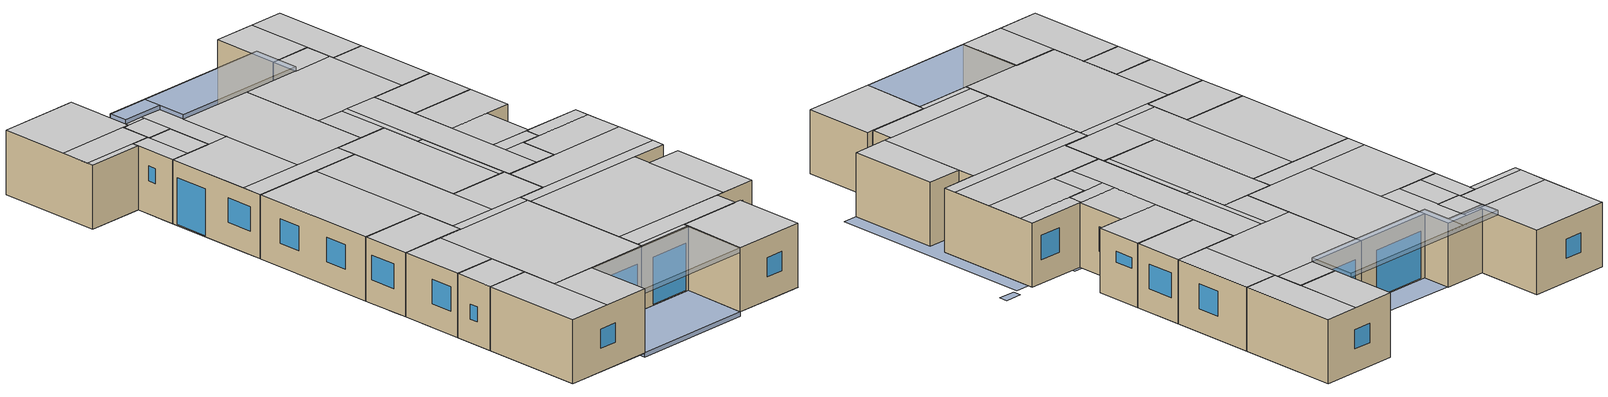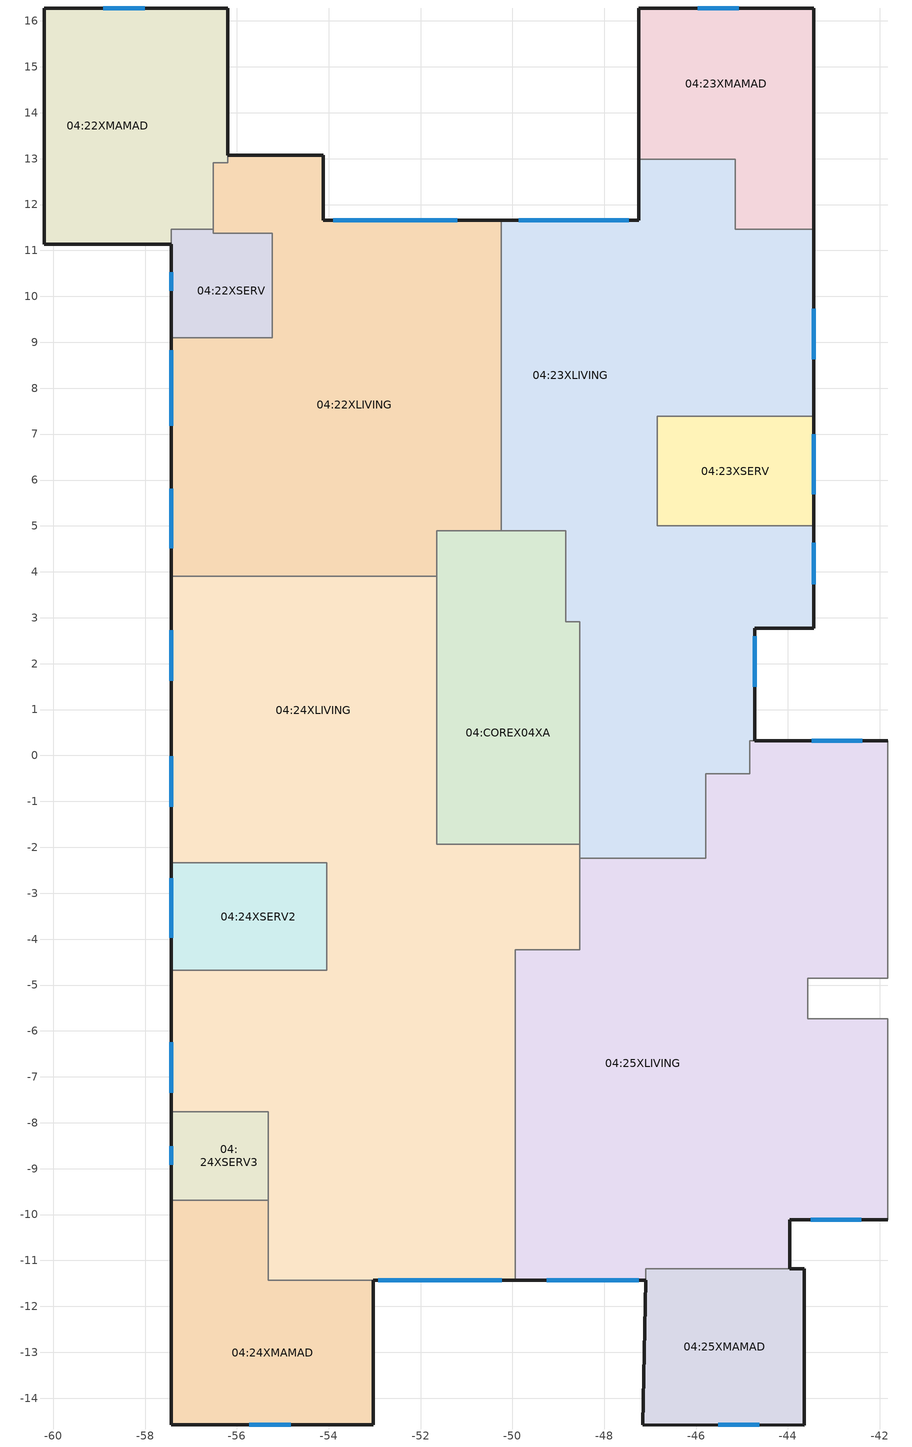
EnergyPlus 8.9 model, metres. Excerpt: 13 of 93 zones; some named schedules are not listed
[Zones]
04:22XMAMAD
 floor adiabatic (0_IntFloor_U=2.126): -56.2,12.9 -56.51,12.9 -56.51,16.28 -56.2,16.28 z9; -56.51,11.46 -57.43,11.46 -57.43,16.28 -56.51,16.28 z9; -57.43,11.14 -60.2,11.14 -60.2,16.28 -57.43,16.28 z9
 wall outside (0_ExtWall MMD plaster 400 6cm - Int_Insulation_U=1.28): -56.2,13.07 -56.2,16.28 -60.2,16.28 -60.2,11.14 -57.43,11.14 z9:12
 wall to 04:22XLIVING (0_IntPartition 20cm concrete_U=2.516): -56.51,11.46 -56.51,12.9 -56.2,12.9 -56.2,13.07 z9:12
 wall to 04:22XSERV (0_IntPartition 20cm concrete_U=2.516): -57.43,11.14 -57.43,11.46 -56.51,11.46 z9:12
 window (_6mm - 1001): -58.01,16.28 -58.91,16.28 z10.1:11
 ceiling to 05:29XMAMAD (0_IntFloor_U=2.126_Reversed): -60.2,11.14 -57.43,11.14 -57.43,11.46 -60.2,11.46 z12; -60.2,11.46 -56.51,11.46 -56.51,12.9 -60.2,12.9 z12; -60.2,12.9 -56.2,12.9 -56.2,16.28 -60.2,16.28 z12
04:22XLIVING
 floor outside (0_ExtFloor 4cm polyash_U=1.009): -54.12,13.02 -56.2,13.07 -54.12,13.07 z9; -57.03,4.83 -57.43,4.83 -57.43,8.82 -57.03,8.82 z9; -57.03,3.9 -57.43,3.9 -57.43,3.98 -57.03,3.98 z9
 floor adiabatic (0_IntFloor_U=2.126): -57.03,3.98 -57.43,3.98 -57.43,4.83 -57.03,4.83 z9; -55.23,3.9 -57.03,3.9 -57.03,8.82 -55.23,8.82 z9; -55.23,8.82 -57.43,8.82 -57.43,9.1 -55.23,9.1 z9; -50.24,4.9 -51.65,4.9 -51.65,11.37 -50.24,11.37 z9; -51.65,3.9 -55.23,3.9 -55.23,11.37 -51.65,11.37 z9; -56.2,11.37 -56.51,11.37 -56.51,12.9 -56.2,12.9 z9; -54.12,11.66 -56.2,11.66 -56.2,13.07 -54.12,13.02 z9; -50.24,11.37 -56.2,11.37 -56.2,11.66 -50.24,11.66 z9
 wall outside (0_ExtWall Pumice 22cm_U=0.916): -57.43,9.1 -57.43,3.9 / -50.24,11.66 -54.12,11.66 -54.12,13.07 -56.2,13.07 z9:12
 wall to 04:22XSERV (0_IntPartition 20cm concrete_U=2.516): -56.51,11.46 -56.51,11.37 -55.23,11.37 -55.23,9.1 -57.43,9.1 z9:12
 wall to 04:24XLIVING (0_IntPartition 20cm concrete_U=2.516): -57.43,3.9 -51.65,3.9 z9:12
 wall to 04:COREX04XA (0_SemiExposedWall ThermalPlaster200 2.5cm_U=1.387): -51.65,3.9 -51.65,4.9 -50.24,4.9 z9:12
 wall to 04:23XLIVING (0_IntPartition 20cm concrete_U=2.516): -50.24,4.9 -50.24,11.66 z9:12
 window (6+12+6 - 1002): -57.43,8.83 -57.43,7.18 / -51.2,11.66 -53.9,11.66 z9.05:11.25
 window (6+6+6 - 1003): -57.43,5.81 -57.43,4.51 z10.1:11.25
 ceiling to 05:29XLIVING (0_IntFloor_U=2.126_Reversed): -57.43,3.9 -51.65,3.9 -51.65,4.9 -57.43,4.9 z12; -54.12,4.9 -50.24,4.9 -50.24,11.66 -54.12,11.66 z12; -56.2,12.9 -55.23,12.9 -55.23,13.07 -56.2,13.07 z12; -56.51,11.37 -55.23,11.37 -55.23,12.9 -56.51,12.9 z12; -55.23,9.1 -54.12,9.1 -54.12,13.07 -55.23,13.07 z12; -57.43,4.9 -54.12,4.9 -54.12,9.1 -57.43,9.1 z12
04:22XSERV
 floor outside (0_ExtFloor 4cm polyash_U=1.009): -57.03,9.27 -57.43,9.27 -57.43,11.14 -57.03,11.14 z9
 floor adiabatic (0_IntFloor_U=2.126): -57.03,9.1 -57.43,9.1 -57.43,9.27 -57.03,9.27 z9; -55.23,9.1 -57.03,9.1 -57.03,11.14 -55.23,11.14 z9; -56.51,11.37 -57.43,11.37 -57.43,11.46 -56.51,11.46 z9; -55.23,11.14 -57.43,11.14 -57.43,11.37 -55.23,11.37 z9
 wall outside (0_ExtWall Pumice 22cm_U=0.916): -57.43,11.14 -57.43,9.1 z9:12
 window (_6mm - 1001): -57.43,10.53 -57.43,10.13 z10.55:11.25
 ceiling to 05:29XSERV (0_IntFloor_U=2.126_Reversed): -56.51,9.1 -55.23,9.1 -55.23,11.37 -56.51,11.37 z12; -57.43,9.1 -56.51,9.1 -56.51,11.46 -57.43,11.46 z12
04:24XLIVING
 floor outside (0_ExtFloor 4cm polyash_U=1.009): -57.03,-1.65 -57.43,-1.65 -57.43,3.9 -57.03,3.9 z9; -57.03,-5.42 -57.43,-5.42 -57.43,-4.68 -57.03,-4.68 z9; -57.03,-6.43 -57.43,-6.43 -57.43,-5.7 -57.03,-5.7 z9; -57.03,-7.76 -57.43,-7.76 -57.43,-7.28 -57.03,-7.28 z9; -49.94,-11.43 -53.03,-11.43 -53.03,-11.18 -49.94,-11.18 z9
 floor adiabatic (0_IntFloor_U=2.126): -57.03,-5.7 -57.43,-5.7 -57.43,-5.42 -57.03,-5.42 z9; -57.03,-7.28 -57.43,-7.28 -57.43,-6.43 -57.03,-6.43 z9; -54.04,-11.43 -55.32,-11.43 -55.32,-7.76 -54.04,-7.76 z9; -54.04,-7.76 -57.03,-7.76 -57.03,-4.68 -54.04,-4.68 z9; -48.53,-4.23 -49.94,-4.23 -49.94,-2.34 -48.53,-2.34 z9; -49.94,-11.18 -53.03,-11.18 -53.03,-2.34 -49.94,-2.34 z9; -53.03,-11.43 -54.04,-11.43 -54.04,-2.34 -53.03,-2.34 z9; -57.03,-2.34 -57.43,-2.34 -57.43,-1.65 -57.03,-1.65 z9; -51.65,-1.93 -57.03,-1.93 -57.03,3.9 -51.65,3.9 z9; -48.53,-2.34 -57.03,-2.34 -57.03,-1.93 -48.53,-1.93 z9
 wall outside (0_ExtWall Pumice 22cm_U=0.916): -57.43,3.9 -57.43,-2.34 / -57.43,-4.68 -57.43,-7.76 / -53.03,-11.43 -49.94,-11.43 z9:12
 wall to 04:23XLIVING (0_IntPartition 20cm concrete_U=2.516_Rev): -48.53,-2.24 -48.53,-1.93 z9:12
 wall to 04:COREX04XA (0_SemiExposedWall ThermalPlaster200 2.5cm_U=1.387): -48.53,-1.93 -51.65,-1.93 -51.65,3.9 z9:12
 wall to 04:24XSERV2 (0_IntPartition 20cm concrete_U=2.516): -57.43,-2.34 -54.04,-2.34 -54.04,-4.68 -57.43,-4.68 z9:12
 wall to 04:24XSERV3 (0_IntPartition 20cm concrete_U=2.516): -57.43,-7.76 -55.32,-7.76 -55.32,-9.69 z9:12
 wall to 04:24XMAMAD (0_IntPartition 20cm concrete_U=2.516): -55.32,-9.69 -55.32,-11.43 -53.03,-11.43 z9:12
 wall to 04:25XLIVING (0_IntPartition 20cm concrete_U=2.516): -49.94,-11.43 -49.94,-4.23 -48.53,-4.23 -48.53,-2.24 z9:12
 window (6+6+6 - 1003): -57.43,2.73 -57.43,1.63 / -57.43,-0.02 -57.43,-1.12 / -57.43,-6.25 -57.43,-7.35 z10.1:11.25
 window (6+12+6 - 1002): -52.92,-11.43 -50.23,-11.43 z9.05:11.25
 ceiling to 05:31XLIVING (0_IntFloor_U=2.126_Reversed): -57.43,-7.76 -55.32,-7.76 -55.32,-4.68 -57.43,-4.68 z12; -54.04,-4.68 -49.94,-4.68 -49.94,-4.23 -54.04,-4.23 z12; -55.32,-11.43 -49.94,-11.43 -49.94,-4.68 -55.32,-4.68 z12; -51.65,-4.23 -48.53,-4.23 -48.53,-1.93 -51.65,-1.93 z12; -57.43,-2.34 -54.04,-2.34 -54.04,3.9 -57.43,3.9 z12; -54.04,-4.23 -51.65,-4.23 -51.65,3.9 -54.04,3.9 z12
04:COREX04XA
 floor adiabatic (0_IntFloor_U=2.126): -48.83,2.91 -51.65,2.91 -51.65,4.9 -48.83,4.9 z9; -48.53,-1.93 -51.65,-1.93 -51.65,2.91 -48.53,2.91 z9
 wall to 04:23XLIVING (0_SemiExposedWall ThermalPlaster200 2.5cm_U=1.387_Rev): -48.53,-1.93 -48.53,2.91 -48.83,2.91 -48.83,4.9 -50.24,4.9 z9:12
 ceiling to 05:COREX05XA (0_IntFloor_U=2.126_Reversed): -48.83,-1.93 -48.53,-1.93 -48.53,2.91 -48.83,2.91 z12; -51.65,-1.93 -48.83,-1.93 -48.83,4.9 -51.65,4.9 z12
04:23XLIVING
 floor outside (0_ExtFloor 4cm polyash_U=1.009): -43.84,2.78 -44.72,2.78 -44.72,3.18 -43.84,3.18 z9; -44.72,0.49 -45.11,0.49 -45.11,3.18 -44.72,3.18 z9
 floor adiabatic (0_IntFloor_U=2.126): -44.72,0.32 -44.83,0.32 -44.83,0.49 -44.72,0.49 z9; -45.11,0.49 -45.79,0.49 -45.79,2.91 -45.11,2.91 z9; -44.83,-0.4 -45.79,-0.4 -45.79,0.49 -44.83,0.49 z9; -45.79,-2.24 -48.53,-2.24 -48.53,2.91 -45.79,2.91 z9; -43.44,2.78 -43.84,2.78 -43.84,2.91 -43.44,2.91 z9; -43.44,2.91 -43.84,2.91 -43.84,3.18 -43.44,3.18 z9; -43.44,3.18 -45.11,3.18 -45.11,4.9 -43.44,4.9 z9; -45.11,2.91 -48.83,2.91 -48.83,4.9 -45.11,4.9 z9; -47.24,4.9 -50.24,4.9 -50.24,11.66 -47.24,11.66 z9; -45.14,11.46 -47.24,11.46 -47.24,12.99 -45.14,12.99 z9; -43.44,7.39 -46.84,7.39 -46.83,11.46 -43.44,11.46 z9; -46.85,5 -47.24,5 -47.24,11.46 -46.83,11.46 z9; -43.44,4.9 -47.24,4.9 -47.24,5 -43.44,5 z9
 wall outside (0_ExtWall Pumice 22cm_U=0.916): -47.24,12.99 -47.24,11.66 -50.24,11.66 / -44.72,0.32 -44.72,2.78 -43.44,2.78 -43.44,5 / -43.44,7.39 -43.44,11.46 z9:12
 wall to 04:23XMAMAD (0_IntPartition 20cm concrete_U=2.516_Rev): -43.44,11.46 -45.14,11.46 -45.14,12.99 -47.24,12.99 z9:12
 wall to 04:25XLIVING (0_IntPartition 20cm concrete_U=2.516): -48.53,-2.24 -45.79,-2.24 -45.79,-0.4 -44.83,-0.4 -44.83,0.32 -44.72,0.32 z9:12
 wall to 04:23XSERV (0_IntPartition 20cm concrete_U=2.516): -43.44,5 -46.85,5 -46.84,7.39 -43.44,7.39 z9:12
 window (6+12+6 - 1002): -47.47,11.66 -49.86,11.66 z9.05:11.25
 window (6+6+6 - 1003): -44.72,1.5 -44.72,2.6 / -43.44,8.63 -43.44,9.73 z10.1:11.25
 window (_6mm - 1001): -43.44,3.73 -43.44,4.63 z10.72:11.22
 ceiling to 05:30XLIVING (0_IntFloor_U=2.126_Reversed): -46.87,-2.24 -45.79,-2.24 -45.79,-0.4 -46.86,-0.4 z12; -46.86,-0.4 -44.83,-0.4 -44.83,0.32 -46.86,0.33 z12; -46.86,0.33 -44.72,0.32 -44.72,2.78 -46.85,2.78 z12; -46.85,2.78 -43.44,2.78 -43.44,5 -46.85,5 z12; -50.24,4.9 -48.83,4.9 -48.83,7.39 -50.24,7.39 z12; -48.83,2.91 -48.53,2.91 -48.53,7.39 -48.83,7.39 z12; -48.53,-2.24 -46.87,-2.24 -46.84,7.39 -48.53,7.39 z12; -45.14,7.39 -43.44,7.39 -43.44,11.46 -45.14,11.46 z12; -47.24,11.66 -45.14,11.66 -45.14,12.99 -47.24,12.99 z12; -50.24,7.39 -45.14,7.39 -45.14,11.66 -50.24,11.66 z12
04:23XMAMAD
 floor adiabatic (0_IntFloor_U=2.126): -43.44,11.46 -45.14,11.46 -45.14,12.99 -43.44,12.99 z9; -43.44,12.99 -47.24,12.99 -47.24,16.27 -43.44,16.27 z9
 wall outside (0_ExtWall MMD plaster 400 6cm - Int_Insulation_U=1.28): -43.44,11.46 -43.44,16.27 -47.24,16.27 -47.24,12.99 z9:12
 window (_6mm - 1001): -45.07,16.27 -45.97,16.27 z10.1:11
 ceiling to 05:30XMAMAD (0_IntFloor_U=2.126_Reversed): -47.24,12.99 -45.14,12.99 -45.14,16.27 -47.24,16.27 z12; -45.14,11.46 -43.44,11.46 -43.44,16.27 -45.14,16.27 z12
04:25XLIVING
 floor outside (0_ExtFloor 4cm polyash_U=1.009): -41.82,0.09 -44.26,0.09 -44.26,0.32 -41.82,0.32 z9; -47.09,-11.43 -49.94,-11.43 -49.94,-11.18 -47.09,-11.18 z9
 floor adiabatic (0_IntFloor_U=2.126): -48.53,-11.18 -49.94,-11.18 -49.94,-4.23 -48.53,-4.23 z9; -45.79,-11.18 -48.53,-11.18 -48.53,-2.24 -45.79,-2.24 z9; -44.26,0.09 -44.83,0.09 -44.83,0.32 -44.26,0.32 z9; -41.82,-4.85 -43.57,-4.85 -43.57,0.09 -41.82,0.09 z9; -43.57,-5.73 -43.96,-5.73 -43.96,0.09 -43.57,0.09 z9; -41.82,-10.11 -43.96,-10.11 -43.96,-5.73 -41.82,-5.73 z9; -44.83,-11.18 -45.79,-11.18 -45.79,-0.4 -44.83,-0.4 z9; -43.96,-11.18 -44.83,-11.18 -44.83,0.09 -43.96,0.09 z9
 wall outside (0_ExtWall Pumice 22cm_U=0.916): -41.82,0.32 -44.72,0.32 / -49.94,-11.43 -47.09,-11.43 / -43.96,-11.18 -43.96,-10.11 -41.82,-10.11 z9:12
 wall to 04:26XLIVING (0_IntPartition 20cm concrete_U=2.516): -41.82,-4.85 -41.82,0.32 / -41.82,-10.11 -41.82,-5.73 z9:12
 wall to 04:25XMAMAD (0_IntPartition 20cm concrete_U=2.516): -47.09,-11.43 -47.09,-11.18 -43.96,-11.18 z9:12
 wall to 04:COREX04XB (0_SemiExposedWall ThermalPlaster200 2.5cm_U=1.387): -41.82,-5.73 -43.57,-5.73 -43.57,-4.85 -41.82,-4.85 z9:12
 window (6+6+6 - 1003): -42.38,0.32 -43.48,0.32 / -43.5,-10.11 -42.4,-10.11 z10.1:11.25
 window (6+12+6 - 1002): -49.25,-11.43 -47.25,-11.43 z9.05:11.25
 ceiling to 05:32XLIVING (0_IntFloor_U=2.126_Reversed): -43.57,-10.11 -41.82,-10.11 -41.82,-5.73 -43.57,-5.73 z12; -49.94,-11.43 -47.09,-11.43 -47.09,-11.18 -49.94,-11.18 z12; -49.94,-11.18 -43.96,-11.18 -43.96,-10.11 -49.94,-10.11 z12; -49.94,-10.11 -43.57,-10.11 -43.57,-4.85 -49.94,-4.85 z12; -44.83,-0.4 -41.82,-0.4 -41.82,0.32 -44.83,0.32 z12; -45.79,-2.24 -41.82,-2.24 -41.82,-0.4 -45.79,-0.4 z12; -48.53,-4.23 -41.82,-4.23 -41.82,-2.24 -48.53,-2.24 z12; -49.94,-4.85 -41.82,-4.85 -41.82,-4.23 -49.94,-4.23 z12
04:23XSERV
 floor adiabatic (0_IntFloor_U=2.126): -43.44,5 -46.85,5 -46.84,7.39 -43.44,7.39 z9
 wall outside (0_ExtWall Pumice 22cm_U=0.916): -43.44,5 -43.44,7.39 z9:12
 window (6+6+6 - 1003): -43.44,5.69 -43.44,6.99 z10.1:11.25
 ceiling to 05:30XSERV (0_IntFloor_U=2.126_Reversed): -46.85,5 -43.44,5 -43.44,7.39 -46.84,7.39 z12
04:24XSERV2
 floor outside (0_ExtFloor 4cm polyash_U=1.009): -57.03,-3.69 -57.43,-3.69 -57.43,-2.35 -57.03,-2.35 z9; -57.03,-4.68 -57.43,-4.68 -57.43,-4.05 -57.03,-4.05 z9
 floor adiabatic (0_IntFloor_U=2.126): -57.03,-4.05 -57.43,-4.05 -57.43,-3.69 -57.03,-3.69 z9; -54.04,-4.68 -57.03,-4.68 -57.03,-2.35 -54.04,-2.35 z9; -54.04,-2.35 -57.43,-2.35 -57.43,-2.34 -54.04,-2.34 z9
 wall outside (0_ExtWall Pumice 22cm_U=0.916): -57.43,-2.34 -57.43,-4.68 z9:12
 window (6+6+6 - 1003): -57.43,-2.67 -57.43,-3.97 z10.1:11.25
 ceiling to 05:31XSERV2 (0_IntFloor_U=2.126_Reversed): -57.43,-4.68 -54.04,-4.68 -54.04,-2.34 -57.43,-2.34 z12
04:24XSERV3
 floor outside (0_ExtFloor 4cm polyash_U=1.009): -57.03,-8.58 -57.43,-8.58 -57.43,-7.76 -57.03,-7.76 z9
 floor adiabatic (0_IntFloor_U=2.126): -57.03,-9.69 -57.43,-9.69 -57.43,-8.58 -57.03,-8.58 z9; -55.32,-9.69 -57.03,-9.69 -57.03,-7.76 -55.32,-7.76 z9
 wall outside (0_ExtWall Pumice 22cm_U=0.916): -57.43,-7.76 -57.43,-9.69 z9:12
 wall to 04:24XMAMAD (0_IntPartition 20cm concrete_U=2.516): -57.43,-9.69 -55.32,-9.69 z9:12
 window (_6mm - 1001): -57.43,-8.51 -57.43,-8.91 z10.1:10.8
 ceiling to 05:31XSERV1 (0_IntFloor_U=2.126_Reversed): -57.43,-9.69 -55.32,-9.69 -55.32,-7.76 -57.43,-7.76 z12
04:24XMAMAD
 floor adiabatic (0_IntFloor_U=2.126): -55.32,-11.43 -57.43,-11.43 -57.43,-9.69 -55.32,-9.69 z9; -53.03,-14.58 -57.43,-14.58 -57.43,-11.43 -53.03,-11.43 z9
 wall outside (0_ExtWall MMD plaster 400 6cm - Int_Insulation_U=1.28): -57.43,-9.69 -57.43,-14.58 -53.03,-14.58 -53.03,-11.43 z9:12
 window (_6mm - 1001): -55.73,-14.58 -54.83,-14.58 z10.1:11
 ceiling to 05:31XMAMAD (0_IntFloor_U=2.126_Reversed): -55.32,-14.58 -53.03,-14.58 -53.03,-11.43 -55.32,-11.43 z12; -57.43,-14.58 -55.32,-14.58 -55.32,-9.69 -57.43,-9.69 z12
04:25XMAMAD
 floor adiabatic (0_IntFloor_U=2.126): -43.64,-14.58 -47.16,-14.58 -47.09,-11.18 -43.64,-11.18 z9
 wall outside (0_ExtWall MMD plaster 400 6cm - Int_Insulation_U=1.28): -47.09,-11.43 -47.16,-14.58 -43.64,-14.58 -43.64,-11.18 -43.96,-11.18 z9:12
 window (_6mm - 1001): -45.52,-14.58 -44.62,-14.58 z10.1:11
 ceiling to 05:32XMAMAD (0_IntFloor_U=2.126_Reversed): -47.16,-14.58 -43.64,-14.58 -43.64,-11.18 -47.09,-11.18 z12
shading: -53.03,-14.58 -47.16,-14.58 / -47.16,-14.58 -47.09,-11.43 / -47.09,-11.43 -53.03,-11.43 / -53.03,-11.43 -53.03,-14.58 z11.8:12; -56.2,13.07 -54.12,13.07 / -54.12,13.07 -54.12,11.66 / -54.12,11.66 -47.24,11.66 / -47.24,11.66 -47.24,13.96 / -47.24,13.96 -56.2,13.96 / -56.2,13.96 -56.2,13.07 z12:12.2; -53.03,-14.58 -47.16,-14.58 / -47.16,-14.58 -47.09,-11.43 / -47.09,-11.43 -53.03,-11.43 / -53.03,-11.43 -53.03,-14.58 z8.8:9; -53.03,-14.58 -47.16,-14.58 -47.09,-11.43 -53.03,-11.43 z12; -47.16,-14.58 -53.03,-14.58 -53.03,-11.43 -47.09,-11.43 z11.8; -47.24,11.66 -54.12,11.66 -54.12,13.07 -47.24,13.07 z12; -47.24,13.07 -56.2,13.07 -56.2,13.96 -47.24,13.96 z12; -56.2,13.07 -54.12,13.07 -54.12,13.96 -56.2,13.96 z12.2; -54.12,11.66 -47.24,11.66 -47.24,13.96 -54.12,13.96 z12.2; -47.24,12.87 -43.44,12.79 -43.44,16.27 -47.24,16.27 z9; -43.96,-14.59 -43.84,-14.59 -43.84,-11.18 -43.96,-11.18 z9; -44.26,-14.59 -43.96,-14.59 -43.96,-10.11 -44.26,-10.11 z9; -44.26,-10.11 -43.84,-10.11 -43.84,0.09 -44.26,0.09 z9; -45.11,-14.59 -44.26,-14.59 -44.26,0.49 -45.11,0.49 z9; -56.2,-14.59 -53.03,-14.59 -53.03,-11.18 -56.2,-11.18 z9; -56.2,-11.18 -47.09,-11.18 -46.79,3.18 -56.2,3.18 z9; -47.16,-14.58 -45.11,-14.59 -45.11,3.18 -46.79,3.18 z9; -56.2,3.18 -43.84,3.18 -43.84,12.8 -56.2,13.07 z9; -43.84,-14.59 -43.64,-14.59 -43.64,-11.18 -43.84,-11.18 z9; -43.84,2.78 -43.44,2.78 -43.44,12.79 -43.84,12.8 z9; -40.92,0.09 -40.07,0.09 -40.07,0.49 -40.92,0.49 z9; -43.84,-10.11 -41.11,-10.11 -41.11,0.09 -43.84,0.09 z9; -60.2,11.14 -57.03,11.14 -57.03,16.28 -60.2,16.28 z9; -57.43,-7.28 -57.03,-7.28 -57.03,-6.43 -57.43,-6.43 z9; -57.43,-5.7 -57.03,-5.7 -57.03,-5.42 -57.43,-5.42 z9; -57.43,-4.05 -57.03,-4.05 -57.03,-3.69 -57.43,-3.69 z9; -57.43,-2.35 -57.03,-2.35 -57.03,-1.65 -57.43,-1.65 z9; -57.43,3.98 -57.03,3.98 -57.03,4.83 -57.43,4.83 z9; -57.43,8.82 -57.03,8.82 -57.03,9.27 -57.43,9.27 z9; -57.03,-8.58 -56.2,-8.58 -56.2,16.28 -57.03,16.28 z9; -57.43,-14.58 -56.2,-14.59 -56.2,-8.58 -57.43,-8.58 z9; -53.03,-14.58 -47.16,-14.58 -47.09,-11.43 -53.03,-11.43 z9; -47.16,-14.58 -53.03,-14.58 -53.03,-11.43 -47.09,-11.43 z8.8
[Site:Location]
1 (01-01:31-12)  (01-01:31-12): Latitude=32; Longitude=34.9; Time Zone=2; Elevation {m}=49
[Site:GroundTemperature:BuildingSurface]
18, 18, 18, 18, 18, 18, 18, 18, 18, 18, 18, 18
[Site:GroundTemperature:Deep]
18, 18, 18, 18, 18, 18, 18, 18, 18, 18, 18, 18
[Site:GroundTemperature:Shallow]
18, 18, 18, 18, 18, 18, 18, 18, 18, 18, 18, 18
[Site:GroundTemperature:FCfactorMethod]
January FCfactorMethod ground temperature {C}=14.56; Februry FCfactorMethod ground temperature {C}=15.21; March FCfactorMethod ground temperature {C}=16.32; April FCfactorMethod ground temperature {C}=21.47; May FCfactorMethod ground temperature {C}=26.48; June FCfactorMethod ground temperature {C}=30.09; July FCfactorMethod ground temperature {C}=32.2; August FCfactorMethod ground temperature {C}=33.24; September FCfactorMethod ground temperature {C}=31.42; October FCfactorMethod ground temperature {C}=27.68; November FCfactorMethod ground temperature {C}=21.81; December FCfactorMethod ground temperature {C}=17.94
[Site:GroundReflectance]
0.2, 0.2, 0.2, 0.2, 0.2, 0.2, 0.2, 0.2, 0.2, 0.2, 0.2, 0.2
[Site:GroundReflectance:SnowModifier]
2, 2
[Building]
Rambam_15-17: North Axis=0; Terrain=City; Loads Convergence Tolerance=.04; Temperature Convergence Tolerance=.4; Solar Distribution=FullExterior; Maximum number of warmup days=25; Minimum number of warmup days=6
[Construction]
0_IntFloor_U=2.126: _1045 Ceramic porcelain_12.1_.02, _1045_Cemented Plaster_2.2_.02, _1045 Sand and gravel_10.1_.08, _1045_RegularConcrete_1.1.1_.2, _1045_IntTiah_Cement Lime Plaster_2.1_.02
0_IntFloor_U=2.126_Reversed: _1045_IntTiah_Cement Lime Plaster_2.1_.02, _1045_RegularConcrete_1.1.1_.2, _1045 Sand and gravel_10.1_.08, _1045_Cemented Plaster_2.2_.02, _1045 Ceramic porcelain_12.1_.02
0_IntPartition 20cm concrete_U=2.516; 0_IntPartition 20cm concrete_U=2.516_Rev: _1045_IntTiah_Cement Lime Plaster_2.1_.015, _1045_RegularConcrete_1.1.1_.2, _1045_IntTiah_Cement Lime Plaster_2.1_.015
0_ExtWall MMD plaster 400 6cm - Int_Insulation_U=1.28: _1045_Cemented Plaster_2.2_.01, _1045_RegularConcrete_1.1.1_.2, 0_Thermal plaster 400_.06, _1045_IntTiah_Cement Lime Plaster_2.1_.01
0_ExtFloor 4cm polyash_U=1.009: _1045_Cemented Plaster_2.2_.02, 0_polyash 200_.04, _1045_RegularConcrete_1.1.1_.2, _1045 Sand and gravel_10.1_.08, _1045_Cemented Plaster_2.2_.02, _1045 Ceramic porcelain_12.1_.01
0_ExtWall Pumice 22cm_U=0.916: _Block Pumice 22sm_.22
0_SemiExposedWall ThermalPlaster200 2.5cm_U=1.387: _1045 Thermal Plaster Polystyrene Aggregate 225_2.3_.025, _1045_RegularConcrete_1.1.1_.2, _1045_IntTiah_Cement Lime Plaster_2.1_.015
0_SemiExposedWall ThermalPlaster200 2.5cm_U=1.387_Rev: _1045_IntTiah_Cement Lime Plaster_2.1_.015, _1045_RegularConcrete_1.1.1_.2, _1045 Thermal Plaster Polystyrene Aggregate 225_2.3_.025
_6mm - 1001: 64
6+12+6 - 1002: Simple 6+12+6 - 1002
6+12+6 - 2002: 30003, Simple 6+12+6 - 1002
6+6+6 - 1003: Simple 6+6+6 - 1003
6+6+6 - 2003: 30003, Simple 6+6+6 - 1003
[WindowMaterial:Glazing]
64: Optical data type {SpectralAverage or Spectral}=SpectralAverage; Thickness {m}=.006; Solar transmittance at normal incidence=.79; Solar reflectance at normal incidence: front side=.075; Solar reflectance at normal incidence: back side=.075; Visible transmittance at normal incidence=0.881; Visible reflectance at normal incidence: front side=.081; Visible reflectance at normal incidence: back side=.081; IR transmittance at normal incidence=0; IR emissivity: front side=.84; IR emissivity: back side=.84; Conductivity {W/m-K}=1; Dirt Correction Factor for Solar and Visible Transmittance=1
[WindowMaterial:Shade]
30003: Solar transmittance=.15; Solar reflectance=.6; Visible transmittance=.15; Visible reflectance=.6; IR Thermal emissivity=.9; IR Thermal transmittance=.05; Thickness {m}=.001; Conductivity {W/m-K}=160; Shade-to-glass distance=.1; Shade top opening multiplier=0; Shade bottom opening multiplier=0; Shade left-side opening multiplier=0; Shade right-side opening multiplier=0; Air-flow permeability=0
[Material] Thermal Emittance=.9; Solar Absorptance=.4; Visible Absorptance=.4
Name | Roughness | Thickness {m} | Conductivity {w/m-K} | Density {kg/m3} | Specific Heat {J/kg-K}
_1045 Ceramic porcelain_12.1_.02 | Smooth | .02 | 1.3 | 2300 | 840
_1045_Cemented Plaster_2.2_.02 | Rough | .02 | 1 | 1800 | 1000
_1045 Sand and gravel_10.1_.08 | Rough | .08 | 2 | 1950 | 1045
_1045_RegularConcrete_1.1.1_.2 | MediumRough | .2 | 2 | 2400 | 1000
_1045_IntTiah_Cement Lime Plaster_2.1_.02 | Smooth | .02 | .8 | 1600 | 1000
_1045_IntTiah_Cement Lime Plaster_2.1_.015 | Smooth | .015 | .8 | 1600 | 1000
_1045_Cemented Plaster_2.2_.01 | Rough | .01 | 1 | 1800 | 1000
0_Thermal plaster 400_.06 | Rough | .06 | .129 | 400 | 1000
_1045_IntTiah_Cement Lime Plaster_2.1_.01 | Smooth | .01 | .8 | 1600 | 1000
0_polyash 200_.04 | Rough | .04 | .0698 | 200 | 1000
_1045 Ceramic porcelain_12.1_.01 | Smooth | .01 | 1.3 | 2300 | 840
_Block Pumice 22sm_.22 | MediumRough | .22 | .244 | 795 | 970
_1045 Thermal Plaster Polystyrene Aggregate 225_2.3_.025 | Rough | .025 | .073 | 225 | 1000
[WindowMaterial:SimpleGlazingSystem]
Name | U-value W/m2/K | Solar Heat Gain Coefficient | Visible Transmittance
Simple 6+12+6 - 1002 | 2.8 | .75 | .781
Simple 6+6+6 - 1003 | 3.2 | .8 | .801
[WindowProperty:ShadingControl] Shading type=ExteriorShade; Shading control type=OnIfScheduleAllows; Schedule=0_(2017) Residential Exterior Shading Schedule - Zone A-B; Shading control is scheduled=Yes; Glare control is active=No; Type of slat angle control=FixedSlatAngle; Setpoint 2=0
Name | Name of glazed construction with shading
1002 | 6+12+6 - 2002
1003 | 6+6+6 - 2003
[Zone] Relative North (to building)=0; Zone Type=1; Zone multiplier=1; Zone inside convection algorithm=TARP
Name | Zone volume | Floor Area | Part Of Total Floor Area
04:22XMAMAD | 52.4905 | 19.7333 | Yes
04:22XLIVING | 139.2946 | 52.3664 | Yes
04:23XMAMAD | 40.173 | 15.1026 | Yes
04:23XLIVING | 183.0162 | 68.8031 | Yes
04:22XSERV | 13.5269 | 5.0853 | Yes
04:COREX04XA | 62.0882 | 20.6961 | No
04:24XLIVING | 245.7628 | 92.392 | Yes
04:25XLIVING | 202.5436 | 76.1442 | Yes
04:24XSERV2 | 21.0791 | 7.9245 | Yes
04:24XSERV3 | 10.8542 | 4.0805 | Yes
04:24XMAMAD | 46.6634 | 17.5426 | Yes
04:25XMAMAD | 31.5322 | 11.8542 | Yes
04:23XSERV | 21.6306 | 8.1318 | Yes
[PEOPLE] Number of People SCHEDULE=0_Baseline Residential Occupancy Schedule; Number of People Calculation Method=People/Area; People per Zone Floor Area=.04; radiant fraction=.3; User Specified Sensible Fraction=AutoCalculate; CO2 generation rate per unit of activity level (units m3/s-W=3.82e-08; Enable ASHRAE 55 comfort warnings=No; MRT Calculation Type=ZoneAveraged; Work Efficiency SCHEDULE Name (0.0-1.0,real)=Work efficiency; Clothing Insulation Calculation Method=ClothingInsulationSchedule; Air Velocity SCHEDULE Name (units m/s, real)=Default Air Velocity for Comfort Calculations
Name | Zone | Activity level SCHEDULE Name (units W/person, real) | Clothing Insulation SCHEDULE Name (real)
People 04:22XMAMAD | 04:22XMAMAD | Activity Schedule 35118 | Clothing Schedule 35118
People 04:22XLIVING | 04:22XLIVING | Activity Schedule 35130 | Clothing Schedule 35130
People 04:23XMAMAD | 04:23XMAMAD | Activity Schedule 35148 | Clothing Schedule 35148
People 04:23XLIVING | 04:23XLIVING | Activity Schedule 35167 | Clothing Schedule 35167
People 04:22XSERV | 04:22XSERV | Activity Schedule 35221 | Clothing Schedule 35221
People 04:24XLIVING | 04:24XLIVING | Activity Schedule 35291 | Clothing Schedule 35291
People 04:25XLIVING | 04:25XLIVING | Activity Schedule 35311 | Clothing Schedule 35311
People 04:24XSERV2 | 04:24XSERV2 | Activity Schedule 35359 | Clothing Schedule 35359
People 04:24XSERV3 | 04:24XSERV3 | Activity Schedule 35366 | Clothing Schedule 35366
People 04:24XMAMAD | 04:24XMAMAD | Activity Schedule 35381 | Clothing Schedule 35381
People 04:25XMAMAD | 04:25XMAMAD | Activity Schedule 35399 | Clothing Schedule 35399
People 04:23XSERV | 04:23XSERV | Activity Schedule 35425 | Clothing Schedule 35425
[Lights] Lighting SCHEDULE=0_Baseline Residential Lighting Schedule; Design Level calculation method=Watts/Area; Watts per Zone Area {W/m2}=5; Return Air Fraction=0; Radiant fraction=.72; Fraction Visible=.18; Fraction Replaceable=1
Name | Zone | LightsEndUseKey
04:22XMAMAD General lighting | 04:22XMAMAD | ELECTRIC EQUIPMENT#04:22XMAMAD#GeneralLights
04:22XLIVING General lighting | 04:22XLIVING | ELECTRIC EQUIPMENT#04:22XLIVING#GeneralLights
04:23XMAMAD General lighting | 04:23XMAMAD | ELECTRIC EQUIPMENT#04:23XMAMAD#GeneralLights
04:23XLIVING General lighting | 04:23XLIVING | ELECTRIC EQUIPMENT#04:23XLIVING#GeneralLights
04:22XSERV General lighting | 04:22XSERV | ELECTRIC EQUIPMENT#04:22XSERV#GeneralLights
04:24XLIVING General lighting | 04:24XLIVING | ELECTRIC EQUIPMENT#04:24XLIVING#GeneralLights
04:25XLIVING General lighting | 04:25XLIVING | ELECTRIC EQUIPMENT#04:25XLIVING#GeneralLights
04:24XSERV2 General lighting | 04:24XSERV2 | ELECTRIC EQUIPMENT#04:24XSERV2#GeneralLights
04:24XSERV3 General lighting | 04:24XSERV3 | ELECTRIC EQUIPMENT#04:24XSERV3#GeneralLights
04:24XMAMAD General lighting | 04:24XMAMAD | ELECTRIC EQUIPMENT#04:24XMAMAD#GeneralLights
04:25XMAMAD General lighting | 04:25XMAMAD | ELECTRIC EQUIPMENT#04:25XMAMAD#GeneralLights
04:23XSERV General lighting | 04:23XSERV | ELECTRIC EQUIPMENT#04:23XSERV#GeneralLights
[OtherEquipment] Fuel Type=Electricity; Design Level calculation method=Watts/Area; Latent fraction=0; Radiant fraction=.2; Fraction Lost=0; Carbon Dioxide Generation Rate=0; End-use category=General
Name | Zone | Equipment SCHEDULE | Watts per Zone Area {watts/m2}
04:22XMAMAD Miscellaneous gain | 04:22XMAMAD | 0_(2017) Baseline Residential Non Fixed Equipment Schedule | 6
04:22XMAMAD Equipment gain | 04:22XMAMAD | 0_(2017) Baseline Residential Equipment Schedule | 1
04:22XLIVING Miscellaneous gain | 04:22XLIVING | 0_(2017) Baseline Residential Non Fixed Equipment Schedule | 6
04:22XLIVING Equipment gain | 04:22XLIVING | 0_(2017) Baseline Residential Equipment Schedule | 1
04:23XMAMAD Miscellaneous gain | 04:23XMAMAD | 0_(2017) Baseline Residential Non Fixed Equipment Schedule | 6
04:23XMAMAD Equipment gain | 04:23XMAMAD | 0_(2017) Baseline Residential Equipment Schedule | 1
04:23XLIVING Miscellaneous gain | 04:23XLIVING | 0_(2017) Baseline Residential Non Fixed Equipment Schedule | 6
04:23XLIVING Equipment gain | 04:23XLIVING | 0_(2017) Baseline Residential Equipment Schedule | 1
04:22XSERV Miscellaneous gain | 04:22XSERV | 0_(2017) Baseline Residential Non Fixed Equipment Schedule | 6
04:22XSERV Equipment gain | 04:22XSERV | 0_(2017) Baseline Residential Equipment Schedule | 1
04:24XLIVING Miscellaneous gain | 04:24XLIVING | 0_(2017) Baseline Residential Non Fixed Equipment Schedule | 6
04:24XLIVING Equipment gain | 04:24XLIVING | 0_(2017) Baseline Residential Equipment Schedule | 1
04:25XLIVING Miscellaneous gain | 04:25XLIVING | 0_(2017) Baseline Residential Non Fixed Equipment Schedule | 6
04:25XLIVING Equipment gain | 04:25XLIVING | 0_(2017) Baseline Residential Equipment Schedule | 1
04:24XSERV2 Miscellaneous gain | 04:24XSERV2 | 0_(2017) Baseline Residential Non Fixed Equipment Schedule | 6
04:24XSERV2 Equipment gain | 04:24XSERV2 | 0_(2017) Baseline Residential Equipment Schedule | 1
04:24XSERV3 Miscellaneous gain | 04:24XSERV3 | 0_(2017) Baseline Residential Non Fixed Equipment Schedule | 6
04:24XSERV3 Equipment gain | 04:24XSERV3 | 0_(2017) Baseline Residential Equipment Schedule | 1
04:24XMAMAD Miscellaneous gain | 04:24XMAMAD | 0_(2017) Baseline Residential Non Fixed Equipment Schedule | 6
04:24XMAMAD Equipment gain | 04:24XMAMAD | 0_(2017) Baseline Residential Equipment Schedule | 1
04:25XMAMAD Miscellaneous gain | 04:25XMAMAD | 0_(2017) Baseline Residential Non Fixed Equipment Schedule | 6
04:25XMAMAD Equipment gain | 04:25XMAMAD | 0_(2017) Baseline Residential Equipment Schedule | 1
04:23XSERV Miscellaneous gain | 04:23XSERV | 0_(2017) Baseline Residential Non Fixed Equipment Schedule | 6
04:23XSERV Equipment gain | 04:23XSERV | 0_(2017) Baseline Residential Equipment Schedule | 1
[ZoneInfiltration:DesignFlowRate] Infiltration SCHEDULE=On 24/7; Design Volume Flow Rate calculation method=Flow/zone; Constant Term Coefficient=1; Temperature Term Coefficient=0; Velocity Term Coefficient=0; Velocity Squared Term Coefficient=0
Name | Zone | Design Volume Flow Rate (m3/s)
04:22XMAMAD Infiltration | 04:22XMAMAD | .014581
04:22XLIVING Infiltration | 04:22XLIVING | .038693
04:23XMAMAD Infiltration | 04:23XMAMAD | .011159
04:23XLIVING Infiltration | 04:23XLIVING | .050838
04:22XSERV Infiltration | 04:22XSERV | .003757
04:COREX04XA Infiltration | 04:COREX04XA | .017247
04:24XLIVING Infiltration | 04:24XLIVING | .068267
04:25XLIVING Infiltration | 04:25XLIVING | .056262
04:24XSERV2 Infiltration | 04:24XSERV2 | .005855
04:24XSERV3 Infiltration | 04:24XSERV3 | .003015
04:24XMAMAD Infiltration | 04:24XMAMAD | .012962
04:25XMAMAD Infiltration | 04:25XMAMAD | .008759
04:23XSERV Infiltration | 04:23XSERV | .006009
[ZoneControl:Thermostat]
04:22XMAMAD Thermostat: 04:22XMAMAD, Zone Control Type Sched, ThermostatSetpoint:DualSetpoint, Dual Setpoint - Zone 04:22XMAMAD
04:22XLIVING Thermostat: 04:22XLIVING, Zone Control Type Sched, ThermostatSetpoint:DualSetpoint, Dual Setpoint - Zone 04:22XLIVING
04:23XMAMAD Thermostat: 04:23XMAMAD, Zone Control Type Sched, ThermostatSetpoint:DualSetpoint, Dual Setpoint - Zone 04:23XMAMAD
04:23XLIVING Thermostat: 04:23XLIVING, Zone Control Type Sched, ThermostatSetpoint:DualSetpoint, Dual Setpoint - Zone 04:23XLIVING
04:22XSERV Thermostat: 04:22XSERV, Zone Control Type Sched, ThermostatSetpoint:DualSetpoint, Dual Setpoint - Zone 04:22XSERV
04:24XLIVING Thermostat: 04:24XLIVING, Zone Control Type Sched, ThermostatSetpoint:DualSetpoint, Dual Setpoint - Zone 04:24XLIVING
04:25XLIVING Thermostat: 04:25XLIVING, Zone Control Type Sched, ThermostatSetpoint:DualSetpoint, Dual Setpoint - Zone 04:25XLIVING
04:24XSERV2 Thermostat: 04:24XSERV2, Zone Control Type Sched, ThermostatSetpoint:DualSetpoint, Dual Setpoint - Zone 04:24XSERV2
04:24XSERV3 Thermostat: 04:24XSERV3, Zone Control Type Sched, ThermostatSetpoint:DualSetpoint, Dual Setpoint - Zone 04:24XSERV3
04:24XMAMAD Thermostat: 04:24XMAMAD, Zone Control Type Sched, ThermostatSetpoint:DualSetpoint, Dual Setpoint - Zone 04:24XMAMAD
04:25XMAMAD Thermostat: 04:25XMAMAD, Zone Control Type Sched, ThermostatSetpoint:DualSetpoint, Dual Setpoint - Zone 04:25XMAMAD
04:23XSERV Thermostat: 04:23XSERV, Zone Control Type Sched, ThermostatSetpoint:DualSetpoint, Dual Setpoint - Zone 04:23XSERV
[ThermostatSetpoint:DualSetpoint]
Dual Setpoint - Zone 04:22XMAMAD: 04:22XMAMAD Heating Setpoint Schedule, 04:22XMAMAD Cooling SP Sch
Dual Setpoint - Zone 04:22XLIVING: 04:22XLIVING Heating Setpoint Schedule, 04:22XLIVING Cooling SP Sch
Dual Setpoint - Zone 04:23XMAMAD: 04:23XMAMAD Heating Setpoint Schedule, 04:23XMAMAD Cooling SP Sch
Dual Setpoint - Zone 04:23XLIVING: 04:23XLIVING Heating Setpoint Schedule, 04:23XLIVING Cooling SP Sch
Dual Setpoint - Zone 04:22XSERV: 04:22XSERV Heating Setpoint Schedule, 04:22XSERV Cooling SP Sch
Dual Setpoint - Zone 04:24XLIVING: 04:24XLIVING Heating Setpoint Schedule, 04:24XLIVING Cooling SP Sch
Dual Setpoint - Zone 04:25XLIVING: 04:25XLIVING Heating Setpoint Schedule, 04:25XLIVING Cooling SP Sch
Dual Setpoint - Zone 04:24XSERV2: 04:24XSERV2 Heating Setpoint Schedule, 04:24XSERV2 Cooling SP Sch
Dual Setpoint - Zone 04:24XSERV3: 04:24XSERV3 Heating Setpoint Schedule, 04:24XSERV3 Cooling SP Sch
Dual Setpoint - Zone 04:24XMAMAD: 04:24XMAMAD Heating Setpoint Schedule, 04:24XMAMAD Cooling SP Sch
Dual Setpoint - Zone 04:25XMAMAD: 04:25XMAMAD Heating Setpoint Schedule, 04:25XMAMAD Cooling SP Sch
Dual Setpoint - Zone 04:23XSERV: 04:23XSERV Heating Setpoint Schedule, 04:23XSERV Cooling SP Sch
[Zone equipment]
04:22XMAMAD: 04:22XMAMAD Ideal Loads Air
04:22XLIVING: 04:22XLIVING Ideal Loads Air
04:23XMAMAD: 04:23XMAMAD Ideal Loads Air
04:23XLIVING: 04:23XLIVING Ideal Loads Air
04:22XSERV: 04:22XSERV Ideal Loads Air
04:24XLIVING: 04:24XLIVING Ideal Loads Air
04:25XLIVING: 04:25XLIVING Ideal Loads Air
04:24XSERV2: 04:24XSERV2 Ideal Loads Air
04:24XSERV3: 04:24XSERV3 Ideal Loads Air
04:24XMAMAD: 04:24XMAMAD Ideal Loads Air
04:25XMAMAD: 04:25XMAMAD Ideal Loads Air
04:23XSERV: 04:23XSERV Ideal Loads Air
[ZoneHVAC:IdealLoadsAirSystem] Maximum Heating Supply Air Temperature {C}=35; Minimum Cooling Supply Air Temperature {C}=12; Maximum Heating Supply Air Humidity Ratio {kg-H2O/kg-air}=.012; Minimum Cooling Supply Air Humidity Ratio {kg-H2O/kg-air}=.008; Heating Limit=NoLimit; Cooling Limit=NoLimit; Dehumidification Control Type=None; Humidification Control Type=None; Outdoor Air Economizer Type=NoEconomizer; Heat Recovery Type=None
Name | Heating Availability Schedule | Cooling availability schedule
04:22XMAMAD Ideal Loads Air | 04:22XMAMAD Heating Availability Sch | 04:22XMAMAD Cooling Availability Sch
04:22XLIVING Ideal Loads Air | 04:22XLIVING Heating Availability Sch | 04:22XLIVING Cooling Availability Sch
04:23XMAMAD Ideal Loads Air | 04:23XMAMAD Heating Availability Sch | 04:23XMAMAD Cooling Availability Sch
04:28XMAMAD Ideal Loads Air | 04:28XMAMAD Heating Availability Sch | 04:28XMAMAD Cooling Availability Sch
04:23XLIVING Ideal Loads Air | 04:23XLIVING Heating Availability Sch | 04:23XLIVING Cooling Availability Sch
04:28XLIVING Ideal Loads Air | 04:28XLIVING Heating Availability Sch | 04:28XLIVING Cooling Availability Sch
04:22XSERV Ideal Loads Air | 04:22XSERV Heating Availability Sch | 04:22XSERV Cooling Availability Sch
04:28XSERV2 Ideal Loads Air | 04:28XSERV2 Heating Availability Sch | 04:28XSERV2 Cooling Availability Sch
04:27XLIVING Ideal Loads Air | 04:27XLIVING Heating Availability Sch | 04:27XLIVING Cooling Availability Sch
04:24XLIVING Ideal Loads Air | 04:24XLIVING Heating Availability Sch | 04:24XLIVING Cooling Availability Sch
04:25XLIVING Ideal Loads Air | 04:25XLIVING Heating Availability Sch | 04:25XLIVING Cooling Availability Sch
04:26XLIVING Ideal Loads Air | 04:26XLIVING Heating Availability Sch | 04:26XLIVING Cooling Availability Sch
04:27XSERV3 Ideal Loads Air | 04:27XSERV3 Heating Availability Sch | 04:27XSERV3 Cooling Availability Sch
04:24XSERV2 Ideal Loads Air | 04:24XSERV2 Heating Availability Sch | 04:24XSERV2 Cooling Availability Sch
04:24XSERV3 Ideal Loads Air | 04:24XSERV3 Heating Availability Sch | 04:24XSERV3 Cooling Availability Sch
04:27XSERV2 Ideal Loads Air | 04:27XSERV2 Heating Availability Sch | 04:27XSERV2 Cooling Availability Sch
04:24XMAMAD Ideal Loads Air | 04:24XMAMAD Heating Availability Sch | 04:24XMAMAD Cooling Availability Sch
04:27XMAMAD Ideal Loads Air | 04:27XMAMAD Heating Availability Sch | 04:27XMAMAD Cooling Availability Sch
04:25XMAMAD Ideal Loads Air | 04:25XMAMAD Heating Availability Sch | 04:25XMAMAD Cooling Availability Sch
04:26XMAMAD Ideal Loads Air | 04:26XMAMAD Heating Availability Sch | 04:26XMAMAD Cooling Availability Sch
04:26XSERV Ideal Loads Air | 04:26XSERV Heating Availability Sch | 04:26XSERV Cooling Availability Sch
04:23XSERV Ideal Loads Air | 04:23XSERV Heating Availability Sch | 04:23XSERV Cooling Availability Sch
04:28XSERV1 Ideal Loads Air | 04:28XSERV1 Heating Availability Sch | 04:28XSERV1 Cooling Availability Sch
05:29XMAMAD Ideal Loads Air | 05:29XMAMAD Heating Availability Sch | 05:29XMAMAD Cooling Availability Sch
05:29XLIVING Ideal Loads Air | 05:29XLIVING Heating Availability Sch | 05:29XLIVING Cooling Availability Sch
05:30XMAMAD Ideal Loads Air | 05:30XMAMAD Heating Availability Sch | 05:30XMAMAD Cooling Availability Sch
05:35XMAMAD Ideal Loads Air | 05:35XMAMAD Heating Availability Sch | 05:35XMAMAD Cooling Availability Sch
05:30XLIVING Ideal Loads Air | 05:30XLIVING Heating Availability Sch | 05:30XLIVING Cooling Availability Sch
05:35XLIVING Ideal Loads Air | 05:35XLIVING Heating Availability Sch | 05:35XLIVING Cooling Availability Sch
05:29XSERV Ideal Loads Air | 05:29XSERV Heating Availability Sch | 05:29XSERV Cooling Availability Sch
05:35XSERV2 Ideal Loads Air | 05:35XSERV2 Heating Availability Sch | 05:35XSERV2 Cooling Availability Sch
05:34XLIVING Ideal Loads Air | 05:34XLIVING Heating Availability Sch | 05:34XLIVING Cooling Availability Sch
05:31XLIVING Ideal Loads Air | 05:31XLIVING Heating Availability Sch | 05:31XLIVING Cooling Availability Sch
05:32XLIVING Ideal Loads Air | 05:32XLIVING Heating Availability Sch | 05:32XLIVING Cooling Availability Sch
05:33XLIVING Ideal Loads Air | 05:33XLIVING Heating Availability Sch | 05:33XLIVING Cooling Availability Sch
05:34XSERV3 Ideal Loads Air | 05:34XSERV3 Heating Availability Sch | 05:34XSERV3 Cooling Availability Sch
05:31XSERV2 Ideal Loads Air | 05:31XSERV2 Heating Availability Sch | 05:31XSERV2 Cooling Availability Sch
05:31XSERV1 Ideal Loads Air | 05:31XSERV1 Heating Availability Sch | 05:31XSERV1 Cooling Availability Sch
05:34XSERV2 Ideal Loads Air | 05:34XSERV2 Heating Availability Sch | 05:34XSERV2 Cooling Availability Sch
05:31XMAMAD Ideal Loads Air | 05:31XMAMAD Heating Availability Sch | 05:31XMAMAD Cooling Availability Sch
05:34XMAMAD Ideal Loads Air | 05:34XMAMAD Heating Availability Sch | 05:34XMAMAD Cooling Availability Sch
05:32XMAMAD Ideal Loads Air | 05:32XMAMAD Heating Availability Sch | 05:32XMAMAD Cooling Availability Sch
05:33XMAMAD Ideal Loads Air | 05:33XMAMAD Heating Availability Sch | 05:33XMAMAD Cooling Availability Sch
05:33XSERV Ideal Loads Air | 05:33XSERV Heating Availability Sch | 05:33XSERV Cooling Availability Sch
05:30XSERV Ideal Loads Air | 05:30XSERV Heating Availability Sch | 05:30XSERV Cooling Availability Sch
05:35XSERV1 Ideal Loads Air | 05:35XSERV1 Heating Availability Sch | 05:35XSERV1 Cooling Availability Sch
06:36XMAMAD Ideal Loads Air | 06:36XMAMAD Heating Availability Sch | 06:36XMAMAD Cooling Availability Sch
06:36XLIVING Ideal Loads Air | 06:36XLIVING Heating Availability Sch | 06:36XLIVING Cooling Availability Sch
06:37XMAMAD Ideal Loads Air | 06:37XMAMAD Heating Availability Sch | 06:37XMAMAD Cooling Availability Sch
06:42XMAMAD Ideal Loads Air | 06:42XMAMAD Heating Availability Sch | 06:42XMAMAD Cooling Availability Sch
06:37XLIVING Ideal Loads Air | 06:37XLIVING Heating Availability Sch | 06:37XLIVING Cooling Availability Sch
06:42XLIVING Ideal Loads Air | 06:42XLIVING Heating Availability Sch | 06:42XLIVING Cooling Availability Sch
06:36XSERV Ideal Loads Air | 06:36XSERV Heating Availability Sch | 06:36XSERV Cooling Availability Sch
06:42XSERV2 Ideal Loads Air | 06:42XSERV2 Heating Availability Sch | 06:42XSERV2 Cooling Availability Sch
06:41XLIVING Ideal Loads Air | 06:41XLIVING Heating Availability Sch | 06:41XLIVING Cooling Availability Sch
06:38XLIVING Ideal Loads Air | 06:38XLIVING Heating Availability Sch | 06:38XLIVING Cooling Availability Sch
06:39XLIVING Ideal Loads Air | 06:39XLIVING Heating Availability Sch | 06:39XLIVING Cooling Availability Sch
06:40XLIVING Ideal Loads Air | 06:40XLIVING Heating Availability Sch | 06:40XLIVING Cooling Availability Sch
06:41XSERV2 Ideal Loads Air | 06:41XSERV2 Heating Availability Sch | 06:41XSERV2 Cooling Availability Sch
06:38XSERV2 Ideal Loads Air | 06:38XSERV2 Heating Availability Sch | 06:38XSERV2 Cooling Availability Sch
06:38XSERV1 Ideal Loads Air | 06:38XSERV1 Heating Availability Sch | 06:38XSERV1 Cooling Availability Sch
06:41XSERV3 Ideal Loads Air | 06:41XSERV3 Heating Availability Sch | 06:41XSERV3 Cooling Availability Sch
06:38XMAMAD Ideal Loads Air | 06:38XMAMAD Heating Availability Sch | 06:38XMAMAD Cooling Availability Sch
06:41XMAMAD Ideal Loads Air | 06:41XMAMAD Heating Availability Sch | 06:41XMAMAD Cooling Availability Sch
06:39XMAMAD Ideal Loads Air | 06:39XMAMAD Heating Availability Sch | 06:39XMAMAD Cooling Availability Sch
06:40XMAMAD Ideal Loads Air | 06:40XMAMAD Heating Availability Sch | 06:40XMAMAD Cooling Availability Sch
06:40XSERV Ideal Loads Air | 06:40XSERV Heating Availability Sch | 06:40XSERV Cooling Availability Sch
06:37XSERV Ideal Loads Air | 06:37XSERV Heating Availability Sch | 06:37XSERV Cooling Availability Sch
06:42XSERV1 Ideal Loads Air | 06:42XSERV1 Heating Availability Sch | 06:42XSERV1 Cooling Availability Sch
07:44XLIVING Ideal Loads Air | 07:44XLIVING Heating Availability Sch | 07:44XLIVING Cooling Availability Sch
07:47XLIVING Ideal Loads Air | 07:47XLIVING Heating Availability Sch | 07:47XLIVING Cooling Availability Sch
[Schedule:Compact]
On; On 24/7: Any Number, Through: 12/31, For: AllDays, Until: 24:00, 1
Work efficiency: Any Number, Through: 12/31, For: AllDays, Until: 24:00, 0
Default Air Velocity for Comfort Calculations: Any Number, Through: 12/31, For: AllDays, Until: 24:00, 0.137
0_Baseline Residential Lighting Schedule: Fraction, Through: 31 Dec, For: AllDays, Until: 17:00, 0, Until: 24:00, 1
0_Baseline Residential Occupancy Schedule: Fraction, Through: 31 Dec, For: Alldays, Until: 08:00, 0.64, Until: 16:00, 0, Until: 24:00, 1
0_(2017) Baseline Residential Equipment Schedule: Fraction, Through: 31 Dec, For: AllDays, Until: 24:00, 1
0_(2017) Baseline Residential Non Fixed Equipment Schedule: Fraction, Through: 31 Dec, For: AllDays, Until: 16:00, 0, Until: 24:00, 1
0_(2017) Residential Exterior Shading Schedule - Zone A-B: On, Through: 31 Mar, For: Alldays, Until: 07:00, 1, Until: 17:00, 0, Until: 24:00, 1, Through: 30 Nov, For: Alldays, Until: 08:30, 0, Until: 15:30, 1, Until: 24:00, 0, Through: 31 Dec, For: Alldays, Until: 07:00, 1, Until: 17:00, 0, Until: 24:00, 1
Activity Schedule 35118; Activity Schedule 35130; Activity Schedule 35148; Activity Schedule 35167; Activity Schedule 35221; Activity Schedule 35291; Activity Schedule 35311; Activity Schedule 35359; Activity Schedule 35366; Activity Schedule 35381; Activity Schedule 35399; Activity Schedule 35425: Any Number, Through: 12/31, For: AllDays, Until: 24:00, 125
Clothing Schedule 35118; Clothing Schedule 35130; Clothing Schedule 35148; Clothing Schedule 35167; Clothing Schedule 35221; Clothing Schedule 35291; Clothing Schedule 35311; Clothing Schedule 35359; Clothing Schedule 35366; Clothing Schedule 35381; Clothing Schedule 35399; Clothing Schedule 35425: Any Number, Through: 4/1, For: AllDays, Until: 24:00, 1, Through: 9/30, For: AllDays, Until: 24:00, .5, Through: 12/31, For: AllDays, Until: 24:00, 1
04:22XMAMAD Heating Setpoint Schedule; 04:22XLIVING Heating Setpoint Schedule; 04:23XMAMAD Heating Setpoint Schedule; 04:23XLIVING Heating Setpoint Schedule; 04:22XSERV Heating Setpoint Schedule; 04:24XLIVING Heating Setpoint Schedule; 04:25XLIVING Heating Setpoint Schedule; 04:24XSERV2 Heating Setpoint Schedule; 04:24XSERV3 Heating Setpoint Schedule; 04:24XMAMAD Heating Setpoint Schedule; 04:25XMAMAD Heating Setpoint Schedule; 04:23XSERV Heating Setpoint Schedule: Temperature, Through: 31 March, For: AllDays, Until: 24:00, 20, Through: 30 November, For: AllDays, Until: 24:00, -50, Through: 31 December, For: AllDays, Until: 24:00, 20
04:22XMAMAD Cooling SP Sch; 04:22XLIVING Cooling SP Sch; 04:23XMAMAD Cooling SP Sch; 04:23XLIVING Cooling SP Sch; 04:22XSERV Cooling SP Sch; 04:24XLIVING Cooling SP Sch; 04:25XLIVING Cooling SP Sch; 04:24XSERV2 Cooling SP Sch; 04:24XSERV3 Cooling SP Sch; 04:24XMAMAD Cooling SP Sch; 04:25XMAMAD Cooling SP Sch; 04:23XSERV Cooling SP Sch: Temperature, Through: 31 March, For: AllDays, Until: 24:00, 100, Through: 30 November, For: AllDays, Until: 24:00, 24, Through: 31 December, For: AllDays, Until: 24:00, 100
[Schedule:Day:Hourly]
Summer Control Type Day Sch; Winter Control Type Day Sch: Control Type, 4, 4, 4, 4, 4, 4, 4, 4, 4, 4, 4, 4, 4, 4, 4, 4, 4, 4, 4, 4, 4, 4, 4, 4
[Schedule:Week:Daily]
Summer Control Type Week Sch: Summer Control Type Day Sch, Summer Control Type Day Sch, Summer Control Type Day Sch, Summer Control Type Day Sch, Summer Control Type Day Sch, Summer Control Type Day Sch, Summer Control Type Day Sch, Summer Control Type Day Sch, Summer Control Type Day Sch, Summer Control Type Day Sch, Summer Control Type Day Sch, Summer Control Type Day Sch
Winter Control Type Week Sch: Winter Control Type Day Sch, Winter Control Type Day Sch, Winter Control Type Day Sch, Winter Control Type Day Sch, Winter Control Type Day Sch, Winter Control Type Day Sch, Winter Control Type Day Sch, Winter Control Type Day Sch, Winter Control Type Day Sch, Winter Control Type Day Sch, Winter Control Type Day Sch, Winter Control Type Day Sch
[Schedule:Year]
Zone Control Type Sched: Control Type, Winter Control Type Week Sch, 1, 1, 3, 31, Summer Control Type Week Sch, 4, 1, 9, 30, Winter Control Type Week Sch, 10, 1, 12, 31
